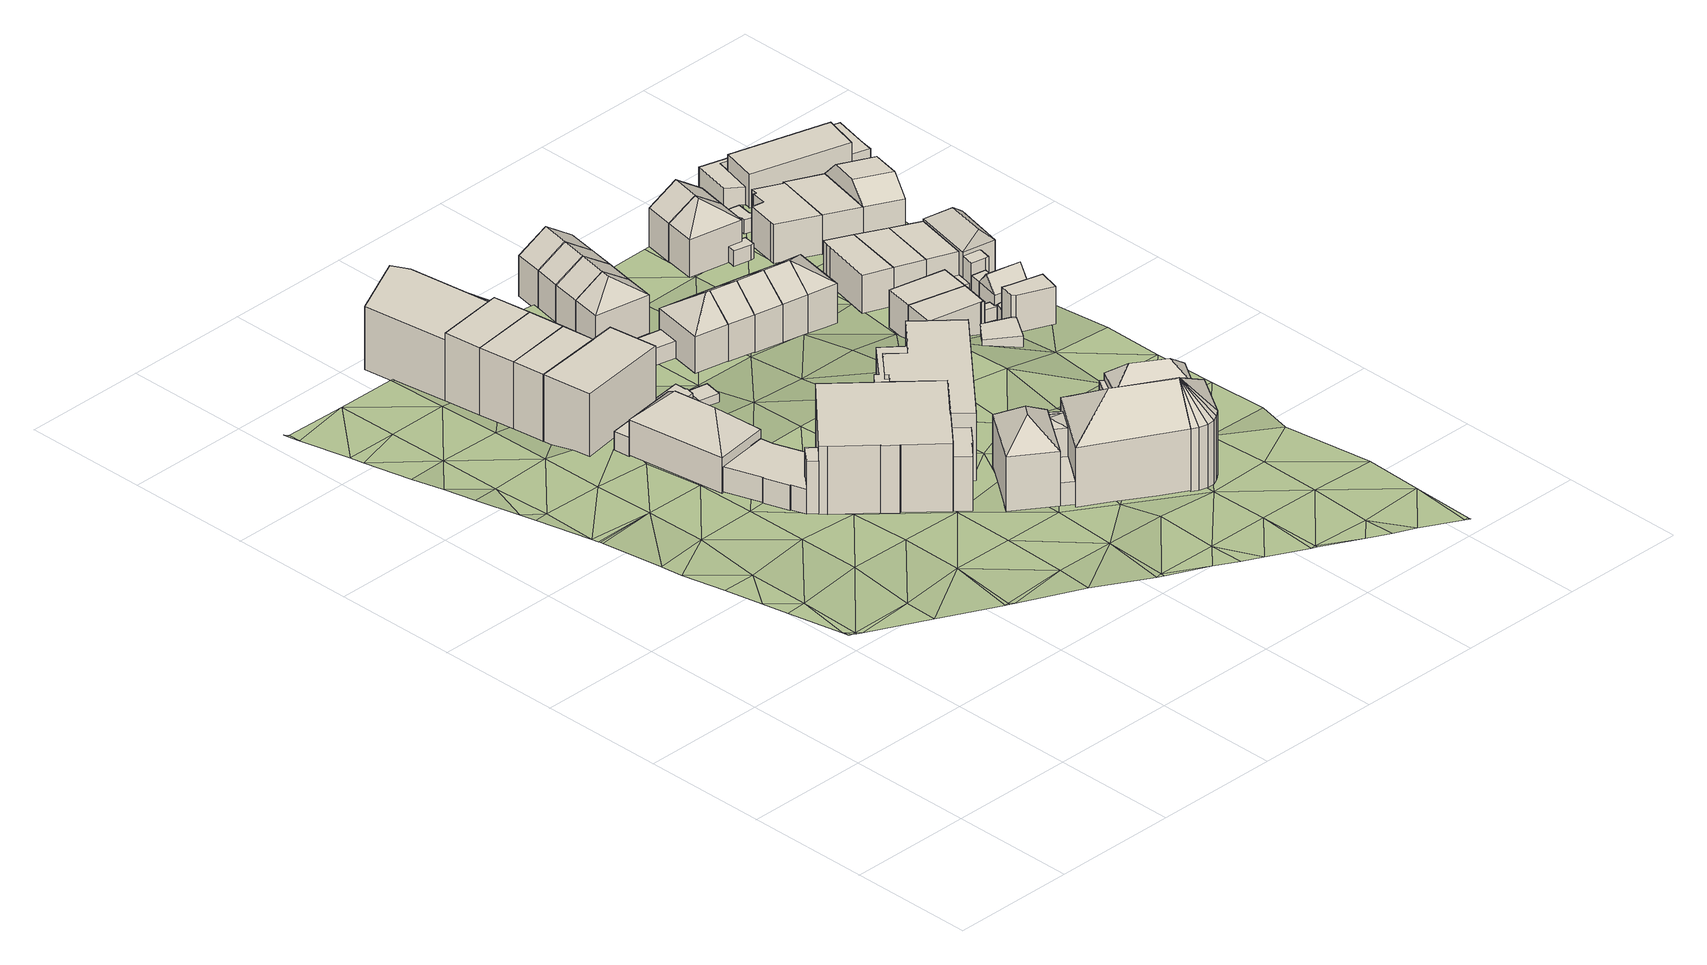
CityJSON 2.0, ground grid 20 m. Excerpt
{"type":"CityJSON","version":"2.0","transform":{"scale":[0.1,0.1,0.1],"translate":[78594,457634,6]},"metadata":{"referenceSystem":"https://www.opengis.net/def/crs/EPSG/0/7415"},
"CityObjects":{
"building1":{"type":"Building","attributes":{"roofType":"1000","AbsoluteEavesHeight":19.68,"AbsoluteRidgeHeight":19.68,"RelativeEavesHeight":11.85,"RelativeRidgeHeight":11.85},"geometry":[{"type":"Solid","lod":"2","boundaries":[[[[0,1,2,3]],[[1,4,5,2]],[[4,6,7,5]],[[6,0,3,7]],[[6,4,1,0]],[[3,2,5,7]]]]}]},
"building2":{"type":"Building","attributes":{"roofType":"1000","AbsoluteEavesHeight":19.68,"AbsoluteRidgeHeight":19.68,"RelativeEavesHeight":11.85,"RelativeRidgeHeight":11.85},"geometry":[{"type":"Solid","lod":"2","boundaries":[[[[6,4,5,7]],[[4,8,9,5]],[[8,10,11,9]],[[10,6,7,11]],[[10,8,4,6]],[[7,5,9,11]]]]}]},
"building3":{"type":"Building","attributes":{"roofType":"1000","AbsoluteEavesHeight":19.68,"AbsoluteRidgeHeight":19.68,"RelativeEavesHeight":11.81,"RelativeRidgeHeight":11.81},"geometry":[{"type":"Solid","lod":"2","boundaries":[[[[10,8,12,13]],[[8,14,15,12]],[[14,16,17,15]],[[16,10,13,17]],[[16,14,8,10]],[[13,12,15,17]]]]}]},
"building4":{"type":"Building","children":["building4-1","building4-2","building4-3"]},
"building4-1":{"type":"BuildingPart","attributes":{"roofType":"1000","AbsoluteEavesHeight":19.68,"AbsoluteRidgeHeight":19.68,"RelativeEavesHeight":11.81,"RelativeRidgeHeight":11.81},"parents":["building4"],"geometry":[{"type":"Solid","lod":"2","boundaries":[[[[18,19,20,21]],[[19,1,22,20]],[[1,23,24,22]],[[23,18,21,24]],[[23,1,19,18]],[[21,20,22,24]]]]}]},
"building4-2":{"type":"BuildingPart","attributes":{"roofType":"1000","AbsoluteEavesHeight":10.43,"AbsoluteRidgeHeight":10.43,"RelativeEavesHeight":2.53,"RelativeRidgeHeight":2.53},"parents":["building4"],"geometry":[{"type":"Solid","lod":"2","boundaries":[[[[25,26,27,21]],[[26,28,29,27]],[[28,30,31,29]],[[30,32,33,31]],[[32,34,35,33]],[[34,36,37,35]],[[36,38,39,37]],[[38,25,21,39]],[[38,36,34,32,30,28,26,25]],[[21,27,29,31,33,35,37,39]]]]}]},
"building4-3":{"type":"BuildingPart","attributes":{"roofType":"1000","AbsoluteEavesHeight":10.02,"AbsoluteRidgeHeight":10.02,"RelativeEavesHeight":1.75,"RelativeRidgeHeight":1.75},"parents":["building4"],"geometry":[{"type":"Solid","lod":"2","boundaries":[[[[40,41,42,43]],[[41,44,45,42]],[[44,46,47,45]],[[46,40,43,47]],[[46,44,41,40]],[[43,42,45,47]]]]}]},
"building5":{"type":"Building","children":["building5-1","building5-2"]},
"building5-1":{"type":"BuildingPart","attributes":{"roofType":"1000","AbsoluteEavesHeight":11.32,"AbsoluteRidgeHeight":11.32,"RelativeEavesHeight":3.52,"RelativeRidgeHeight":3.52},"parents":["building5"],"geometry":[{"type":"Solid","lod":"2","boundaries":[[[[48,49,50,51]],[[49,52,53,50]],[[52,54,55,53]],[[54,56,57,55]],[[56,58,59,57]],[[58,60,61,59]],[[60,62,63,61]],[[62,64,65,63]],[[64,66,67,65]],[[66,48,51,67]],[[66,64,62,60,58,56,54,52,49,48]],[[51,50,53,55,57,59,61,63,65,67]]]]}]},
"building5-2":{"type":"BuildingPart","attributes":{"roofType":"1000","AbsoluteEavesHeight":18.58,"AbsoluteRidgeHeight":18.58,"RelativeEavesHeight":10.37,"RelativeRidgeHeight":10.37},"parents":["building5"],"geometry":[{"type":"Solid","lod":"2","boundaries":[[[[68,69,70,71]],[[69,72,73,70]],[[72,74,75,73]],[[74,76,77,75]],[[76,68,71,77]],[[76,74,72,69,68]],[[71,70,73,75,77]]]]}]},
"building6":{"type":"Building","children":["building6-1","building6-2","building6-3","building6-4","building6-5","building6-6","building6-7","building6-8","building6-9"]},
"building6-1":{"type":"BuildingPart","attributes":{"roofType":"1000","AbsoluteEavesHeight":21.12,"AbsoluteRidgeHeight":21.12,"RelativeEavesHeight":11.09,"RelativeRidgeHeight":11.09},"parents":["building6"],"geometry":[{"type":"Solid","lod":"2","boundaries":[[[[78,79,80,81]],[[79,82,83,80]],[[82,84,85,83]],[[84,86,87,85]],[[86,88,89,87]],[[88,90,91,89]],[[90,92,93,91]],[[92,94,95,93]],[[94,96,97,95]],[[96,98,99,97]],[[98,78,81,99]],[[98,96,94,92,90,88,86,84,82,79,78]],[[81,80,83,85,87,89,91,93,95,97,99]]]]}]},
"building6-2":{"type":"BuildingPart","attributes":{"roofType":"1000","AbsoluteEavesHeight":18.82,"AbsoluteRidgeHeight":18.82,"RelativeEavesHeight":8.58,"RelativeRidgeHeight":8.58},"parents":["building6"],"geometry":[{"type":"Solid","lod":"2","boundaries":[[[[100,101,102,103]],[[101,104,105,102]],[[104,106,107,105]],[[106,100,103,107]],[[106,104,101,100]],[[103,102,105,107]]]]}]},
"building6-3":{"type":"BuildingPart","attributes":{"roofType":"1000","AbsoluteEavesHeight":20.52,"AbsoluteRidgeHeight":20.52,"RelativeEavesHeight":10.36,"RelativeRidgeHeight":10.36},"parents":["building6"],"geometry":[{"type":"Solid","lod":"2","boundaries":[[[[108,109,110,111]],[[109,112,113,110]],[[112,114,115,113]],[[114,116,117,115]],[[116,118,119,117]],[[118,120,121,119]],[[120,122,123,121]],[[122,124,103,123]],[[124,125,107,103]],[[125,108,111,107]],[[125,124,122,120,118,116,114,112,109,108]],[[111,110,113,115,117,119,121,123,103,107]]]]}]},
"building6-4":{"type":"BuildingPart","attributes":{"roofType":"1000","AbsoluteEavesHeight":13.98,"AbsoluteRidgeHeight":13.98,"RelativeEavesHeight":4.07,"RelativeRidgeHeight":4.07},"parents":["building6"],"geometry":[{"type":"Solid","lod":"2","boundaries":[[[[126,127,128,129]],[[127,130,131,128]],[[130,132,133,131]],[[132,134,135,133]],[[134,136,137,135]],[[136,138,139,137]],[[138,140,141,139]],[[140,142,143,141]],[[142,144,145,143]],[[144,146,147,145]],[[146,126,129,147]],[[146,144,142,140,138,136,134,132,130,127,126]],[[129,128,131,133,135,137,139,141,143,145,147]]]]}]},
"building6-5":{"type":"BuildingPart","attributes":{"roofType":"1000","AbsoluteEavesHeight":18.68,"AbsoluteRidgeHeight":18.68,"RelativeEavesHeight":8.71,"RelativeRidgeHeight":8.71},"parents":["building6"],"geometry":[{"type":"Solid","lod":"2","boundaries":[[[[148,149,150,151]],[[149,152,153,150]],[[152,154,155,153]],[[154,156,157,155]],[[156,148,151,157]],[[156,154,152,149,148]],[[151,150,153,155,157]]]]}]},
"building6-6":{"type":"BuildingPart","attributes":{"roofType":"1000","AbsoluteEavesHeight":18.8,"AbsoluteRidgeHeight":18.8,"RelativeEavesHeight":8.99,"RelativeRidgeHeight":8.99},"parents":["building6"],"geometry":[{"type":"Solid","lod":"2","boundaries":[[[[158,159,160,161]],[[159,162,163,160]],[[162,164,165,163]],[[164,166,167,165]],[[166,168,169,167]],[[168,158,161,169]],[[168,166,164,162,159,158]],[[161,160,163,165,167,169]]]]}]},
"building6-7":{"type":"BuildingPart","attributes":{"roofType":"1000","AbsoluteEavesHeight":21.12,"AbsoluteRidgeHeight":21.12,"RelativeEavesHeight":11.25,"RelativeRidgeHeight":11.25},"parents":["building6"],"geometry":[{"type":"Solid","lod":"2","boundaries":[[[[96,170,171,172]],[[170,173,174,171]],[[173,175,176,174]],[[175,177,178,176]],[[177,179,180,178]],[[179,181,182,180]],[[181,183,184,182]],[[183,185,186,184]],[[185,187,188,186]],[[187,96,172,188]],[[187,185,183,181,179,177,175,173,170,96]],[[172,171,174,176,178,180,182,184,186,188]]]]}]},
"building6-8":{"type":"BuildingPart","attributes":{"roofType":"1040","AbsoluteEavesHeight":15.54,"AbsoluteRidgeHeight":19.74,"RelativeEavesHeight":5.82,"RelativeRidgeHeight":10.03},"parents":["building6"],"geometry":[{"type":"Solid","lod":"2","boundaries":[[[[189,190,191,192]],[[190,193,194,191]],[[193,195,196,194]],[[195,189,192,196]],[[193,190,197]],[[189,195,198]],[[190,189,198,197]],[[195,193,197,198]],[[192,191,194,196]]]]}]},
"building6-9":{"type":"BuildingPart","attributes":{"roofType":"1000","AbsoluteEavesHeight":12.64,"AbsoluteRidgeHeight":12.64,"RelativeEavesHeight":3.45,"RelativeRidgeHeight":3.45},"parents":["building6"],"geometry":[{"type":"Solid","lod":"2","boundaries":[[[[199,200,201,202]],[[200,203,204,201]],[[203,205,206,204]],[[205,199,202,206]],[[205,203,200,199]],[[202,201,204,206]]]]}]},
"building7":{"type":"Building","attributes":{"roofType":"1000","AbsoluteEavesHeight":10.41,"AbsoluteRidgeHeight":10.41,"RelativeEavesHeight":2.69,"RelativeRidgeHeight":2.69},"geometry":[{"type":"Solid","lod":"2","boundaries":[[[[207,208,209,210]],[[208,211,212,209]],[[211,213,214,212]],[[213,207,210,214]],[[213,211,208,207]],[[210,209,212,214]]]]}]},
"building8":{"type":"Building","children":["building8-1","building8-2","building8-3","building8-4"]},
"building8-1":{"type":"BuildingPart","attributes":{"roofType":"1040","AbsoluteEavesHeight":18.5,"AbsoluteRidgeHeight":22.3,"RelativeEavesHeight":9.04,"RelativeRidgeHeight":12.84},"parents":["building8"],"geometry":[{"type":"Solid","lod":"2","boundaries":[[[[215,216,217,218]],[[216,219,220,217]],[[219,221,222,220]],[[221,215,218,222]],[[219,216,223]],[[215,221,224]],[[216,215,224,223]],[[221,219,223,224]],[[218,217,220,222]]]]}]},
"building8-2":{"type":"BuildingPart","attributes":{"roofType":"1000","AbsoluteEavesHeight":17.8,"AbsoluteRidgeHeight":17.8,"RelativeEavesHeight":7.93,"RelativeRidgeHeight":7.93},"parents":["building8"],"geometry":[{"type":"Solid","lod":"2","boundaries":[[[[225,226,227,228]],[[226,229,230,227]],[[229,231,232,230]],[[231,233,234,232]],[[233,235,236,234]],[[235,225,228,236]],[[235,233,231,229,226,225]],[[228,227,230,232,234,236]]]]}]},
"building8-3":{"type":"BuildingPart","attributes":{"roofType":"1120","AbsoluteEavesHeight":17.8,"AbsoluteRidgeHeight":18.42,"RelativeEavesHeight":8.09,"RelativeRidgeHeight":8.72},"parents":["building8"],"geometry":[{"type":"Solid","lod":"2","boundaries":[[[[235,237,238,239]],[[237,240,241,238]],[[240,225,242,241]],[[225,235,239,242]],[[237,235,243]],[[240,237,243]],[[225,240,243]],[[235,225,243]],[[239,238,241,242]]]]}]},
"building8-4":{"type":"BuildingPart","attributes":{"roofType":"1000","AbsoluteEavesHeight":13.2,"AbsoluteRidgeHeight":13.2,"RelativeEavesHeight":3.76,"RelativeRidgeHeight":3.76},"parents":["building8"],"geometry":[{"type":"Solid","lod":"2","boundaries":[[[[244,245,246,247]],[[245,248,249,246]],[[248,250,251,249]],[[250,244,247,251]],[[250,248,245,244]],[[247,246,249,251]]]]}]},
"building9":{"type":"Building","children":["building9-1","building9-2"]},
"building9-1":{"type":"BuildingPart","attributes":{"roofType":"1130","AbsoluteEavesHeight":13.61,"AbsoluteRidgeHeight":16.84,"RelativeEavesHeight":6,"RelativeRidgeHeight":9.22},"parents":["building9"],"geometry":[{"type":"Solid","lod":"2","boundaries":[[[[252,253,254,255]],[[253,256,257,254]],[[256,258,259,257]],[[258,252,255,259]],[[256,253,260]],[[252,258,261]],[[253,252,261,260]],[[258,256,260,261]],[[255,254,257,259]]]]}]},
"building9-2":{"type":"BuildingPart","attributes":{"roofType":"1010","AbsoluteEavesHeight":10.41,"AbsoluteRidgeHeight":10.41,"RelativeEavesHeight":2.76,"RelativeRidgeHeight":2.76},"parents":["building9"],"geometry":[{"type":"Solid","lod":"2","boundaries":[[[[262,263,264,265]],[[263,266,267,264]],[[266,268,269,267]],[[268,262,265,269]],[[268,266,263,262]],[[265,264,267,269]]]]}]},
"building10":{"type":"Building","attributes":{"roofType":"1130","AbsoluteEavesHeight":18.86,"AbsoluteRidgeHeight":23.61,"RelativeEavesHeight":10.04,"RelativeRidgeHeight":14.78},"geometry":[{"type":"Solid","lod":"2","boundaries":[[[[270,271,272,273]],[[271,274,275,272]],[[274,276,277,275]],[[276,270,273,277]],[[274,271,278]],[[270,276,279]],[[271,270,279,278]],[[276,274,278,279]],[[273,272,275,277]]]]}]},
"building11":{"type":"Building","attributes":{"roofType":"1130","AbsoluteEavesHeight":13.55,"AbsoluteRidgeHeight":16.68,"RelativeEavesHeight":6.26,"RelativeRidgeHeight":9.39},"geometry":[{"type":"Solid","lod":"2","boundaries":[[[[280,281,282,283]],[[281,284,285,282]],[[284,286,287,285]],[[286,280,283,287]],[[284,281,288]],[[280,286,289]],[[281,280,289,288]],[[286,284,288,289]],[[283,282,285,287]]]]}]},
"building12":{"type":"Building","attributes":{"roofType":"1030","AbsoluteEavesHeight":13.55,"AbsoluteRidgeHeight":16.68,"RelativeEavesHeight":6.31,"RelativeRidgeHeight":9.44},"geometry":[{"type":"Solid","lod":"2","boundaries":[[[[286,290,291,292]],[[290,293,294,291]],[[293,280,295,294]],[[280,286,292,295]],[[293,290,296]],[[286,280,289]],[[290,286,289,296]],[[280,293,296,289]],[[292,291,294,295]]]]}]},
"building13":{"type":"Building","attributes":{"roofType":"1030","AbsoluteEavesHeight":13.55,"AbsoluteRidgeHeight":16.68,"RelativeEavesHeight":6.43,"RelativeRidgeHeight":9.55},"geometry":[{"type":"Solid","lod":"2","boundaries":[[[[290,297,298,299]],[[297,300,301,298]],[[300,293,302,301]],[[293,290,299,302]],[[300,297,303]],[[290,293,296]],[[297,290,296,303]],[[293,300,303,296]],[[299,298,301,302]]]]}]},
"building14":{"type":"Building","attributes":{"roofType":"1030","AbsoluteEavesHeight":13.61,"AbsoluteRidgeHeight":16.84,"RelativeEavesHeight":6.15,"RelativeRidgeHeight":9.38},"geometry":[{"type":"Solid","lod":"2","boundaries":[[[[304,252,305,306]],[[252,258,307,305]],[[258,308,309,307]],[[308,304,306,309]],[[258,252,261]],[[304,308,310]],[[252,304,310,261]],[[308,258,261,310]],[[306,305,307,309]]]]}]},
"building15":{"type":"Building","attributes":{"roofType":"1030","AbsoluteEavesHeight":13.55,"AbsoluteRidgeHeight":16.68,"RelativeEavesHeight":6.66,"RelativeRidgeHeight":9.79},"geometry":[{"type":"Solid","lod":"2","boundaries":[[[[297,311,312,313]],[[311,314,315,312]],[[314,300,316,315]],[[300,297,313,316]],[[314,311,317]],[[297,300,303]],[[311,297,303,317]],[[300,314,317,303]],[[313,312,315,316]]]]}]},
"building16":{"type":"Building","children":["building16-1","building16-2","building16-3","building16-4"]},
"building16-1":{"type":"BuildingPart","attributes":{"roofType":"1070","AbsoluteEavesHeight":18.86,"AbsoluteRidgeHeight":23.61,"RelativeEavesHeight":10.44,"RelativeRidgeHeight":15.19},"parents":["building16"],"geometry":[{"type":"Solid","lod":"2","boundaries":[[[[318,319,320,321]],[[319,322,323,320]],[[322,324,325,323]],[[324,326,327,325]],[[326,270,328,327]],[[270,276,329,328]],[[276,330,331,329]],[[330,318,321,331]],[[319,318,279]],[[322,319,279]],[[324,322,279]],[[326,324,279]],[[270,326,279]],[[276,270,279]],[[330,276,279]],[[318,330,279]],[[321,320,323,325,327,328,329,331]]]]}]},
"building16-2":{"type":"BuildingPart","attributes":{"roofType":"1000","AbsoluteEavesHeight":11.9,"AbsoluteRidgeHeight":11.9,"RelativeEavesHeight":3.58,"RelativeRidgeHeight":3.58},"parents":["building16"],"geometry":[{"type":"Solid","lod":"2","boundaries":[[[[332,333,334,335]],[[333,336,337,334]],[[336,338,339,337]],[[338,340,341,339]],[[340,342,343,341]],[[342,344,345,343]],[[344,346,347,345]],[[346,332,335,347]],[[346,344,342,340,338,336,333,332]],[[335,334,337,339,341,343,345,347]]]]}]},
"building16-3":{"type":"BuildingPart","attributes":{"roofType":"1030","AbsoluteEavesHeight":11.07,"AbsoluteRidgeHeight":11.53,"RelativeEavesHeight":2.31,"RelativeRidgeHeight":2.76},"parents":["building16"],"geometry":[{"type":"Solid","lod":"2","boundaries":[[[[348,349,350,351]],[[349,352,353,350]],[[352,354,355,353]],[[354,348,351,355]],[[352,349,356]],[[348,354,357]],[[349,348,357,356]],[[354,352,356,357]],[[351,350,353,355]]]]}]},
"building16-4":{"type":"BuildingPart","attributes":{"roofType":"1000","AbsoluteEavesHeight":13.2,"AbsoluteRidgeHeight":13.2,"RelativeEavesHeight":4.86,"RelativeRidgeHeight":4.86},"parents":["building16"],"geometry":[{"type":"Solid","lod":"2","boundaries":[[[[358,359,360,361]],[[359,362,334,360]],[[362,363,335,334]],[[363,364,347,335]],[[364,358,361,347]],[[364,363,362,359,358]],[[361,360,334,335,347]]]]}]},
"building17":{"type":"Building","attributes":{"roofType":"1030","AbsoluteEavesHeight":13.61,"AbsoluteRidgeHeight":16.84,"RelativeEavesHeight":6.36,"RelativeRidgeHeight":9.59},"geometry":[{"type":"Solid","lod":"2","boundaries":[[[[365,304,366,367]],[[304,308,368,366]],[[308,369,370,368]],[[369,365,367,370]],[[308,304,310]],[[365,369,371]],[[304,365,371,310]],[[369,308,310,371]],[[367,366,368,370]]]]}]},
"building18":{"type":"Building","attributes":{"roofType":"1030","AbsoluteEavesHeight":13.61,"AbsoluteRidgeHeight":16.84,"RelativeEavesHeight":6.47,"RelativeRidgeHeight":9.7},"geometry":[{"type":"Solid","lod":"2","boundaries":[[[[372,365,373,374]],[[365,369,375,373]],[[369,376,377,375]],[[376,372,374,377]],[[369,365,371]],[[372,376,378]],[[365,372,378,371]],[[376,369,371,378]],[[374,373,375,377]]]]}]},
"building19":{"type":"Building","children":["building19-1","building19-2"]},
"building19-1":{"type":"BuildingPart","attributes":{"roofType":"1040","AbsoluteEavesHeight":13.97,"AbsoluteRidgeHeight":16.91,"RelativeEavesHeight":5.87,"RelativeRidgeHeight":8.82},"parents":["building19"],"geometry":[{"type":"Solid","lod":"2","boundaries":[[[[379,380,381,382]],[[380,383,384,381]],[[383,385,386,384]],[[385,379,382,386]],[[383,380,387]],[[379,385,388]],[[380,379,388,387]],[[385,383,387,388]],[[382,381,384,386]]]]}]},
"building19-2":{"type":"BuildingPart","attributes":{"roofType":"1000","AbsoluteEavesHeight":12.82,"AbsoluteRidgeHeight":12.82,"RelativeEavesHeight":4.59,"RelativeRidgeHeight":4.59},"parents":["building19"],"geometry":[{"type":"Solid","lod":"2","boundaries":[[[[389,390,391,392]],[[390,393,394,391]],[[393,395,396,394]],[[395,389,392,396]],[[395,393,390,389]],[[392,391,394,396]]]]}]},
"building20":{"type":"Building","attributes":{"roofType":"1120","AbsoluteEavesHeight":13.61,"AbsoluteRidgeHeight":16.84,"RelativeEavesHeight":6.51,"RelativeRidgeHeight":9.74},"geometry":[{"type":"Solid","lod":"2","boundaries":[[[[397,372,374,398]],[[372,376,377,374]],[[376,399,400,377]],[[399,397,398,400]],[[372,397,378]],[[376,372,378]],[[399,376,378]],[[397,399,378]],[[398,374,377,400]]]]}]},
"building21":{"type":"Building","children":["building21-1","building21-2","building21-3","building21-4"]},
"building21-1":{"type":"BuildingPart","attributes":{"roofType":"1000","AbsoluteEavesHeight":9.44,"AbsoluteRidgeHeight":9.44,"RelativeEavesHeight":2.14,"RelativeRidgeHeight":2.14},"parents":["building21"],"geometry":[{"type":"Solid","lod":"2","boundaries":[[[[401,402,403,404]],[[402,405,406,403]],[[405,407,408,406]],[[407,401,404,408]],[[407,405,402,401]],[[404,403,406,408]]]]}]},
"building21-2":{"type":"BuildingPart","attributes":{"roofType":"1000","AbsoluteEavesHeight":13.42,"AbsoluteRidgeHeight":13.42,"RelativeEavesHeight":5.23,"RelativeRidgeHeight":5.23},"parents":["building21"],"geometry":[{"type":"Solid","lod":"2","boundaries":[[[[409,410,411,412]],[[410,413,414,411]],[[413,409,412,414]],[[413,410,409]],[[412,411,414]]]]}]},
"building21-3":{"type":"BuildingPart","attributes":{"roofType":"1000","AbsoluteEavesHeight":13.42,"AbsoluteRidgeHeight":13.42,"RelativeEavesHeight":5.62,"RelativeRidgeHeight":5.62},"parents":["building21"],"geometry":[{"type":"Solid","lod":"2","boundaries":[[[[415,416,417,418]],[[416,419,420,417]],[[419,410,421,420]],[[410,415,418,421]],[[410,419,416,415]],[[418,417,420,421]]]]}]},
"building21-4":{"type":"BuildingPart","attributes":{"roofType":"1000","AbsoluteEavesHeight":9.93,"AbsoluteRidgeHeight":9.93,"RelativeEavesHeight":2.54,"RelativeRidgeHeight":2.54},"parents":["building21"],"geometry":[{"type":"Solid","lod":"2","boundaries":[[[[422,423,424,425]],[[423,426,427,424]],[[426,428,429,427]],[[428,430,431,429]],[[430,422,425,431]],[[430,428,426,423,422]],[[425,424,427,429,431]]]]}]},
"building22":{"type":"Building","attributes":{"roofType":"1000","AbsoluteEavesHeight":13.42,"AbsoluteRidgeHeight":13.42,"RelativeEavesHeight":6.26,"RelativeRidgeHeight":6.26},"geometry":[{"type":"Solid","lod":"2","boundaries":[[[[419,416,432,433]],[[416,434,435,432]],[[434,436,437,435]],[[436,419,433,437]],[[436,434,416,419]],[[433,432,435,437]]]]}]},
"building23":{"type":"Building","children":["building23-1","building23-2"]},
"building23-1":{"type":"BuildingPart","attributes":{"roofType":"1130","AbsoluteEavesHeight":13.19,"AbsoluteRidgeHeight":16.17,"RelativeEavesHeight":6.18,"RelativeRidgeHeight":9.16},"parents":["building23"],"geometry":[{"type":"Solid","lod":"2","boundaries":[[[[438,439,440,441]],[[439,442,443,440]],[[442,444,445,443]],[[444,438,441,445]],[[442,439,446]],[[438,444,447]],[[439,438,447,446]],[[444,442,446,447]],[[441,440,443,445]]]]}]},
"building23-2":{"type":"BuildingPart","attributes":{"roofType":"1000","AbsoluteEavesHeight":9.72,"AbsoluteRidgeHeight":9.72,"RelativeEavesHeight":2.57,"RelativeRidgeHeight":2.57},"parents":["building23"],"geometry":[{"type":"Solid","lod":"2","boundaries":[[[[448,449,450,451]],[[449,452,453,450]],[[452,454,455,453]],[[454,456,457,455]],[[456,458,459,457]],[[458,460,461,459]],[[460,448,451,461]],[[460,458,456,454,452,449,448]],[[451,450,453,455,457,459,461]]]]}]},
"building24":{"type":"Building","attributes":{"roofType":"1030","AbsoluteEavesHeight":13.19,"AbsoluteRidgeHeight":16.17,"RelativeEavesHeight":6.27,"RelativeRidgeHeight":9.25},"geometry":[{"type":"Solid","lod":"2","boundaries":[[[[444,462,463,464]],[[462,465,466,463]],[[465,438,467,466]],[[438,444,464,467]],[[465,462,468]],[[444,438,447]],[[462,444,447,468]],[[438,465,468,447]],[[464,463,466,467]]]]}]},
"building25":{"type":"Building","attributes":{"roofType":"1000","AbsoluteEavesHeight":13.26,"AbsoluteRidgeHeight":13.26,"RelativeEavesHeight":6.29,"RelativeRidgeHeight":6.29},"geometry":[{"type":"Solid","lod":"2","boundaries":[[[[469,470,471,472]],[[470,473,474,471]],[[473,475,476,474]],[[475,477,478,476]],[[477,479,480,478]],[[479,481,482,480]],[[481,469,472,482]],[[481,479,477,475,473,470,469]],[[472,471,474,476,478,480,482]]]]}]},
"building26":{"type":"Building","children":["building26-1","building26-2","building26-3"]},
"building26-1":{"type":"BuildingPart","attributes":{"roofType":"1000","AbsoluteEavesHeight":10.36,"AbsoluteRidgeHeight":10.36,"RelativeEavesHeight":3.22,"RelativeRidgeHeight":3.22},"parents":["building26"],"geometry":[{"type":"Solid","lod":"2","boundaries":[[[[483,484,485,486]],[[484,487,488,485]],[[487,489,490,488]],[[489,483,486,490]],[[489,487,484,483]],[[486,485,488,490]]]]}]},
"building26-2":{"type":"BuildingPart","attributes":{"roofType":"1000","AbsoluteEavesHeight":13.26,"AbsoluteRidgeHeight":13.26,"RelativeEavesHeight":6.37,"RelativeRidgeHeight":6.37},"parents":["building26"],"geometry":[{"type":"Solid","lod":"2","boundaries":[[[[469,481,491,492]],[[481,493,494,491]],[[493,495,496,494]],[[495,469,492,496]],[[495,493,481,469]],[[492,491,494,496]]]]}]},
"building26-3":{"type":"BuildingPart","attributes":{"roofType":"1000","AbsoluteEavesHeight":9.56,"AbsoluteRidgeHeight":9.56,"RelativeEavesHeight":2.46,"RelativeRidgeHeight":2.46},"parents":["building26"],"geometry":[{"type":"Solid","lod":"2","boundaries":[[[[497,498,499,500]],[[498,501,502,499]],[[501,503,504,502]],[[503,505,486,504]],[[505,506,490,486]],[[506,497,500,490]],[[506,505,503,501,498,497]],[[500,499,502,504,486,490]]]]}]},
"building27":{"type":"Building","children":["building27-1","building27-2"]},
"building27-1":{"type":"BuildingPart","attributes":{"roofType":"1000","AbsoluteEavesHeight":13.53,"AbsoluteRidgeHeight":13.53,"RelativeEavesHeight":6.22,"RelativeRidgeHeight":6.22},"parents":["building27"],"geometry":[{"type":"Solid","lod":"2","boundaries":[[[[507,508,509,510]],[[508,511,512,509]],[[511,513,514,512]],[[513,515,516,514]],[[515,517,518,516]],[[517,507,510,518]],[[517,515,513,511,508,507]],[[510,509,512,514,516,518]]]]}]},
"building27-2":{"type":"BuildingPart","attributes":{"roofType":"1000","AbsoluteEavesHeight":9.73,"AbsoluteRidgeHeight":9.73,"RelativeEavesHeight":2.44,"RelativeRidgeHeight":2.44},"parents":["building27"],"geometry":[{"type":"Solid","lod":"2","boundaries":[[[[519,520,521,522]],[[520,523,510,521]],[[523,524,518,510]],[[524,519,522,518]],[[524,523,520,519]],[[522,521,510,518]]]]}]},
"building28":{"type":"Building","children":["building28-1","building28-2","building28-3","building28-4"]},
"building28-1":{"type":"BuildingPart","attributes":{"roofType":"1000","AbsoluteEavesHeight":11.13,"AbsoluteRidgeHeight":11.13,"RelativeEavesHeight":3.97,"RelativeRidgeHeight":3.97},"parents":["building28"],"geometry":[{"type":"Solid","lod":"2","boundaries":[[[[525,526,527,528]],[[526,529,530,527]],[[529,531,532,530]],[[531,525,528,532]],[[531,529,526,525]],[[528,527,530,532]]]]}]},
"building28-2":{"type":"BuildingPart","attributes":{"roofType":"1000","AbsoluteEavesHeight":9.44,"AbsoluteRidgeHeight":9.44,"RelativeEavesHeight":2.18,"RelativeRidgeHeight":2.18},"parents":["building28"],"geometry":[{"type":"Solid","lod":"2","boundaries":[[[[533,534,522,521]],[[534,405,406,522]],[[405,402,403,406]],[[402,535,536,403]],[[535,537,538,536]],[[537,533,521,538]],[[537,535,402,405,534,533]],[[521,522,406,403,536,538]]]]}]},
"building28-3":{"type":"BuildingPart","attributes":{"roofType":"1030","AbsoluteEavesHeight":11.13,"AbsoluteRidgeHeight":13.46,"RelativeEavesHeight":3.93,"RelativeRidgeHeight":6.25},"parents":["building28"],"geometry":[{"type":"Solid","lod":"2","boundaries":[[[[539,540,541,542]],[[540,531,532,541]],[[531,543,544,532]],[[543,539,542,544]],[[531,540,545]],[[539,543,546]],[[540,539,546,545]],[[543,531,545,546]],[[542,541,532,544]]]]}]},
"building28-4":{"type":"BuildingPart","attributes":{"roofType":"1000","AbsoluteEavesHeight":9.23,"AbsoluteRidgeHeight":9.23,"RelativeEavesHeight":2.05,"RelativeRidgeHeight":2.05},"parents":["building28"],"geometry":[{"type":"Solid","lod":"2","boundaries":[[[[547,548,549,550]],[[548,551,552,549]],[[551,553,544,552]],[[553,547,550,544]],[[553,551,548,547]],[[550,549,552,544]]]]}]},
"building29":{"type":"Building","children":["building29-1","building29-2","building29-3"]},
"building29-1":{"type":"BuildingPart","attributes":{"roofType":"1000","AbsoluteEavesHeight":10.3,"AbsoluteRidgeHeight":10.3,"RelativeEavesHeight":3.19,"RelativeRidgeHeight":3.19},"parents":["building29"],"geometry":[{"type":"Solid","lod":"2","boundaries":[[[[554,555,556,557]],[[555,558,559,556]],[[558,560,561,559]],[[560,562,563,561]],[[562,564,565,563]],[[564,554,557,565]],[[564,562,560,558,555,554]],[[557,556,559,561,563,565]]]]}]},
"building29-2":{"type":"BuildingPart","attributes":{"roofType":"1000","AbsoluteEavesHeight":9.4,"AbsoluteRidgeHeight":9.4,"RelativeEavesHeight":2.28,"RelativeRidgeHeight":2.28},"parents":["building29"],"geometry":[{"type":"Solid","lod":"2","boundaries":[[[[566,567,568,569]],[[567,570,571,568]],[[570,572,573,571]],[[572,574,575,573]],[[574,576,577,575]],[[576,578,579,577]],[[578,580,581,579]],[[580,582,583,581]],[[582,584,585,583]],[[584,586,587,585]],[[586,588,589,587]],[[588,590,591,589]],[[590,592,557,591]],[[592,593,565,557]],[[593,566,569,565]],[[593,592,590,588,586,584,582,580,578,576,574,572,570,567,566]],[[569,568,571,573,575,577,579,581,583,585,587,589,591,557,565]]]]}]},
"building29-3":{"type":"BuildingPart","attributes":{"roofType":"1000","AbsoluteEavesHeight":13.4,"AbsoluteRidgeHeight":13.4,"RelativeEavesHeight":6.41,"RelativeRidgeHeight":6.41},"parents":["building29"],"geometry":[{"type":"Solid","lod":"2","boundaries":[[[[594,595,596,597]],[[595,598,599,596]],[[598,600,601,599]],[[600,602,603,601]],[[602,604,605,603]],[[604,606,607,605]],[[606,608,609,607]],[[608,610,611,609]],[[610,612,613,611]],[[612,594,597,613]],[[612,610,608,606,604,602,600,598,595,594]],[[597,596,599,601,603,605,607,609,611,613]]]]}]},
"building30":{"type":"Building","children":["building30-1","building30-2"]},
"building30-1":{"type":"BuildingPart","attributes":{"roofType":"1000","AbsoluteEavesHeight":13.26,"AbsoluteRidgeHeight":13.26,"RelativeEavesHeight":6.42,"RelativeRidgeHeight":6.42},"parents":["building30"],"geometry":[{"type":"Solid","lod":"2","boundaries":[[[[493,614,615,616]],[[614,617,618,615]],[[617,495,619,618]],[[495,493,616,619]],[[495,617,614,493]],[[616,615,618,619]]]]}]},
"building30-2":{"type":"BuildingPart","attributes":{"roofType":"1000","AbsoluteEavesHeight":9.53,"AbsoluteRidgeHeight":9.53,"RelativeEavesHeight":2.46,"RelativeRidgeHeight":2.46},"parents":["building30"],"geometry":[{"type":"Solid","lod":"2","boundaries":[[[[620,621,622,623]],[[621,624,625,622]],[[624,626,627,625]],[[626,620,623,627]],[[626,624,621,620]],[[623,622,625,627]]]]}]},
"building31":{"type":"Building","children":["building31-1","building31-2"]},
"building31-1":{"type":"BuildingPart","attributes":{"roofType":"1130","AbsoluteEavesHeight":13.74,"AbsoluteRidgeHeight":16.36,"RelativeEavesHeight":6.92,"RelativeRidgeHeight":9.54},"parents":["building31"],"geometry":[{"type":"Solid","lod":"2","boundaries":[[[[628,629,615,630]],[[629,631,632,615]],[[631,633,634,632]],[[633,628,630,634]],[[631,629,635]],[[628,633,636]],[[629,628,636,635]],[[633,631,635,636]],[[630,615,632,634]]]]}]},
"building31-2":{"type":"BuildingPart","attributes":{"roofType":"1000","AbsoluteEavesHeight":13.13,"AbsoluteRidgeHeight":13.13,"RelativeEavesHeight":6.04,"RelativeRidgeHeight":6.04},"parents":["building31"],"geometry":[{"type":"Solid","lod":"2","boundaries":[[[[637,638,639,640]],[[638,641,642,639]],[[641,643,644,642]],[[643,645,646,644]],[[645,637,640,646]],[[645,643,641,638,637]],[[640,639,642,644,646]]]]}]},
"building32":{"type":"Building","children":["building32-1","building32-2"]},
"building32-1":{"type":"BuildingPart","attributes":{"roofType":"1010","AbsoluteEavesHeight":10.37,"AbsoluteRidgeHeight":10.37,"RelativeEavesHeight":3.38,"RelativeRidgeHeight":3.38},"parents":["building32"],"geometry":[{"type":"Solid","lod":"2","boundaries":[[[[647,648,649,650]],[[648,651,652,649]],[[651,653,654,652]],[[653,647,650,654]],[[653,651,648,647]],[[650,649,652,654]]]]}]},
"building32-2":{"type":"BuildingPart","attributes":{"roofType":"1000","AbsoluteEavesHeight":13.4,"AbsoluteRidgeHeight":13.4,"RelativeEavesHeight":6.5,"RelativeRidgeHeight":6.5},"parents":["building32"],"geometry":[{"type":"Solid","lod":"2","boundaries":[[[[655,594,656,657]],[[594,658,659,656]],[[658,660,661,659]],[[660,655,657,661]],[[660,658,594,655]],[[657,656,659,661]]]]}]},
"building33":{"type":"Building","children":["building33-1","building33-2"]},
"building33-1":{"type":"BuildingPart","attributes":{"roofType":"1000","AbsoluteEavesHeight":10.26,"AbsoluteRidgeHeight":10.26,"RelativeEavesHeight":3.41,"RelativeRidgeHeight":3.41},"parents":["building33"],"geometry":[{"type":"Solid","lod":"2","boundaries":[[[[662,663,664,665]],[[663,666,667,664]],[[666,668,669,667]],[[668,662,665,669]],[[668,666,663,662]],[[665,664,667,669]]]]}]},
"building33-2":{"type":"BuildingPart","attributes":{"roofType":"1030","AbsoluteEavesHeight":13.4,"AbsoluteRidgeHeight":16.35,"RelativeEavesHeight":6.57,"RelativeRidgeHeight":9.52},"parents":["building33"],"geometry":[{"type":"Solid","lod":"2","boundaries":[[[[670,655,671,672]],[[655,660,673,671]],[[660,674,669,673]],[[674,670,672,669]],[[655,670,675,676]],[[660,655,676,677]],[[674,660,677,678]],[[670,674,678,675]],[[677,676,675,678]],[[672,671,673,669]]]]}]},
"building34":{"type":"Building","attributes":{"roofType":"1000","AbsoluteEavesHeight":12.26,"AbsoluteRidgeHeight":12.26,"RelativeEavesHeight":5.9,"RelativeRidgeHeight":5.9},"geometry":[{"type":"Solid","lod":"2","boundaries":[[[[679,680,681,682]],[[680,683,684,681]],[[683,685,686,684]],[[685,679,682,686]],[[685,683,680,679]],[[682,681,684,686]]]]}]},
"building35":{"type":"Building","attributes":{"roofType":"1000","AbsoluteEavesHeight":9.68,"AbsoluteRidgeHeight":9.68,"RelativeEavesHeight":3.38,"RelativeRidgeHeight":3.38},"geometry":[{"type":"Solid","lod":"2","boundaries":[[[[687,688,689,690]],[[688,691,692,689]],[[691,693,694,692]],[[693,695,696,694]],[[695,697,698,696]],[[697,699,700,698]],[[699,701,702,700]],[[701,703,704,702]],[[703,705,706,704]],[[705,707,708,706]],[[707,709,710,708]],[[709,711,712,710]],[[711,687,690,712]],[[711,709,707,705,703,701,699,697,695,693,691,688,687]],[[690,689,692,694,696,698,700,702,704,706,708,710,712]]]]}]},
"terrain1":{"type":"TINRelief","geometry":[{"type":"CompositeSurface","lod":"2","boundaries":[[[713,714,715]],[[713,716,714]],[[717,716,713]],[[718,716,717]],[[714,719,720]],[[714,716,719]],[[720,719,721]],[[721,722,723]],[[723,722,724]],[[721,719,722]],[[716,718,725]],[[726,727,728]],[[728,727,729]],[[724,730,731]],[[729,732,733]],[[734,731,735]],[[719,716,736]],[[733,732,737]],[[724,722,730]],[[729,727,732]],[[734,735,738]],[[738,735,739]],[[739,735,726]],[[718,740,725]],[[741,742,743]],[[743,742,744]],[[737,745,746]],[[746,745,747]],[[726,748,727]],[[731,730,735]],[[716,725,736]],[[737,732,745]],[[722,719,749]],[[747,750,751]],[[741,751,752]],[[726,735,748]],[[752,742,741]],[[747,745,750]],[[730,722,749]],[[732,727,753]],[[719,736,749]],[[751,750,752]],[[745,732,753]],[[727,748,753]],[[754,725,740]],[[735,730,755]],[[730,749,756]],[[740,757,754]],[[736,725,758]],[[750,745,759]],[[730,756,755]],[[760,761,757]],[[745,753,762]],[[748,735,763]],[[764,761,760]],[[725,754,758]],[[757,761,754]],[[749,736,765]],[[752,750,759]],[[745,762,759]],[[735,755,763]],[[756,749,765]],[[753,748,766]],[[736,758,765]],[[761,764,767]],[[754,761,767]],[[748,763,766]],[[752,759,768]],[[764,769,767]],[[755,756,770]],[[762,753,771]],[[756,765,772]],[[758,754,773]],[[754,767,774]],[[763,755,775]],[[759,762,776]],[[753,766,771]],[[765,758,773]],[[756,772,770]],[[754,774,773]],[[766,763,775]],[[768,759,776]],[[755,770,775]],[[777,767,769]],[[762,771,776]],[[774,767,777]],[[772,765,778]],[[769,779,777]],[[765,773,778]],[[771,766,780]],[[766,775,780]],[[781,782,779]],[[768,776,783]],[[773,774,784]],[[779,782,777]],[[770,772,785]],[[786,782,781]],[[774,777,784]],[[772,778,785]],[[775,770,787]],[[771,780,788]],[[776,771,789]],[[773,784,790]],[[786,791,782]],[[777,782,792]],[[783,776,789]],[[771,788,789]],[[770,785,787]],[[778,773,793]],[[780,775,794]],[[773,790,793]],[[784,777,795]],[[782,791,792]],[[786,796,791]],[[788,780,794]],[[775,787,794]],[[777,792,795]],[[797,791,796]],[[783,789,798]],[[785,778,799]],[[789,788,800]],[[790,784,801]],[[778,793,802]],[[787,785,799]],[[784,795,801]],[[788,794,803]],[[788,803,800]],[[778,802,799]],[[791,797,804]],[[798,789,800]],[[793,790,801]],[[792,791,805]],[[797,806,804]],[[795,792,805]],[[794,787,807]],[[787,799,808]],[[809,810,806]],[[791,804,805]],[[798,800,811]],[[806,810,804]],[[802,793,812]],[[793,801,812]],[[813,810,809]],[[787,808,807]],[[803,794,814]],[[801,795,815]],[[795,805,815]],[[799,802,816]],[[800,803,817]],[[794,807,814]],[[813,818,810]],[[802,812,819]],[[808,799,816]],[[804,810,820]],[[811,800,817]],[[812,801,821]],[[802,819,816]],[[805,804,820]],[[810,818,820]],[[813,822,818]],[[803,814,817]],[[801,815,821]],[[807,808,823]],[[824,818,822]],[[808,816,825]],[[812,821,826]],[[819,812,827]],[[811,817,828]],[[808,825,823]],[[815,805,829]],[[805,820,830]],[[814,807,831]],[[812,826,827]],[[805,830,829]],[[818,824,832]],[[816,819,833]],[[820,818,832]],[[807,823,831]],[[821,815,834]],[[817,814,835]],[[824,836,832]],[[825,816,837]],[[826,821,834]],[[819,827,833]],[[838,839,836]],[[815,829,834]],[[838,840,839]],[[828,817,835]],[[830,820,841]],[[823,825,837]],[[814,831,835]],[[836,839,832]],[[816,833,837]],[[820,832,841]],[[827,826,842]],[[826,834,842]],[[829,830,843]],[[831,823,844]],[[828,835,845]],[[830,841,843]],[[823,837,844]],[[833,827,846]],[[827,842,846]],[[834,829,847]],[[829,843,848]],[[835,831,849]],[[831,844,850]],[[837,833,851]],[[829,848,847]],[[833,846,852]],[[842,834,853]],[[831,850,849]],[[844,837,851]],[[845,835,854]],[[833,852,851]],[[846,842,853]],[[834,847,853]],[[835,849,854]],[[850,844,855]],[[852,846,856]],[[844,851,855]],[[846,853,857]],[[849,850,858]],[[851,852,856]],[[846,857,856]],[[850,855,858]],[[854,849,859]],[[849,858,860]],[[851,856,861]],[[849,860,859]],[[855,851,862]],[[851,861,862]],[[858,855,863]],[[860,858,863]],[[855,862,863]],[[859,860,864]],[[860,863,865]],[[860,865,864]]]}]}
},
"vertices":[
[360,1066,137],[248,1053,137],[248,1053,18],[360,1066,18],[242,1105,137],[242,1105,18],[354,1119,137],[354,1119,18],
[234,1163,137],[234,1163,18],[347,1177,137],[347,1177,18],
[234,1163,19],[347,1177,19],[227,1223,137],[227,1223,19],[339,1238,137],[339,1238,19],
[408,993,137],[258,973,137],[258,973,19],[408,993,19],[248,1053,19],[398,1071,137],[398,1071,19],
[408,993,44],[407,999,44],[407,999,19],[461,1006,44],[461,1006,19],[461,987,44],[461,987,19],[463,986,44],[463,986,19],[460,972,44],[460,972,19],[404,964,44],[404,964,19],[399,992,44],[399,992,19],
[463,986,40],[496,980,40],[496,980,23],[463,986,23],[490,950,40],[490,950,23],[457,957,40],[457,957,23],
[326,1343,53],[364,1349,53],[364,1349,18],[326,1343,18],[362,1366,53],[362,1366,18],[410,1373,53],[410,1373,18],[420,1328,53],[420,1328,18],[415,1327,53],[415,1327,18],[425,1278,53],[425,1278,18],[403,1275,53],[403,1275,18],[399,1304,53],[399,1304,18],[332,1293,53],[332,1293,18],
[339,1238,126],[227,1223,126],[227,1223,22],[339,1238,22],[209,1361,126],[209,1361,22],[307,1409,126],[307,1409,22],[321,1382,126],[321,1382,22],
[567,697,151],[563,701,151],[563,701,40],[567,697,40],[599,741,151],[599,741,40],[625,718,151],[625,718,40],[643,737,151],[643,737,40],[680,776,151],[680,776,40],[743,717,151],[743,717,40],[583,544,151],[583,544,40],[557,569,151],[557,569,40],[614,630,151],[614,630,40],[556,685,151],[556,685,40],
[541,699,128],[518,720,128],[518,720,42],[541,699,42],[537,740,128],[537,740,42],[560,719,128],[560,719,42],
[565,714,145],[611,765,145],[611,765,42],[565,714,42],[643,737,145],[643,737,42],[625,718,145],[625,718,42],[599,741,145],[599,741,42],[563,701,145],[563,701,42],[567,697,145],[567,697,42],[556,685,145],[556,685,42],[541,699,145],[560,719,145],
[381,677,80],[359,652,80],[359,652,39],[381,677,39],[351,675,80],[351,675,39],[350,675,80],[350,675,39],[337,715,80],[337,715,39],[338,715,80],[338,715,39],[318,775,80],[318,775,39],[406,787,80],[406,787,39],[409,766,80],[409,766,39],[431,702,80],[431,702,39],[394,665,80],[394,665,39],
[371,640,127],[358,651,127],[358,651,40],[371,640,40],[359,652,127],[359,652,40],[381,677,127],[381,677,40],[394,665,127],[394,665,40],
[557,569,128],[578,549,128],[578,549,38],[557,569,38],[551,519,128],[551,519,38],[549,519,128],[549,519,38],[527,495,128],[527,495,38],[506,514,128],[506,514,38],
[506,513,151],[506,513,39],[614,630,39],[453,562,151],[453,562,39],[452,562,151],[452,562,39],[432,580,151],[432,580,39],[433,581,151],[433,581,39],[379,631,151],[379,631,39],[380,631,151],[380,631,39],[371,640,151],[371,640,39],[481,754,151],[481,754,39],
[317,774,95],[295,933,95],[295,933,37],[317,774,37],[384,945,95],[384,945,37],[406,787,95],[406,787,37],[346,894,137],[355,825,137],
[292,959,66],[381,971,66],[381,971,32],[292,959,32],[384,945,66],[384,945,32],[295,933,66],[295,933,32],
[415,1067,44],[398,1147,44],[398,1147,17],[415,1067,17],[451,1157,44],[451,1157,17],[468,1079,44],[468,1079,17],
[686,508,125],[624,421,125],[624,421,35],[686,508,35],[562,465,125],[562,465,35],[625,553,125],[625,553,35],[618,478,163],[631,495,163],
[685,507,118],[686,508,118],[686,508,39],[685,507,39],[673,518,118],[673,518,39],[676,522,118],[676,522,39],[706,497,118],[706,497,39],[704,494,118],[704,494,39],
[681,462,118],[681,462,37],[704,494,37],[663,475,118],[663,475,37],[685,507,37],[674,492,124],
[642,410,72],[625,422,72],[625,422,34],[642,410,34],[663,475,72],[663,475,34],[681,462,72],[681,462,34],
[583,1025,76],[529,1035,76],[529,1035,16],[583,1025,16],[545,1121,76],[545,1121,16],[599,1111,76],[599,1111,16],[584,1069,108],[591,1068,108],
[538,1081,44],[464,1097,44],[464,1097,16],[538,1081,16],[456,1134,44],[456,1134,16],[544,1117,44],[544,1117,16],
[786,328,129],[641,408,129],[641,408,28],[786,328,28],[717,512,129],[717,512,28],[846,433,129],[846,433,28],[728,430,176],[816,380,176],
[568,1202,76],[560,1155,76],[560,1155,13],[568,1202,13],[470,1170,76],[470,1170,13],[479,1218,76],[479,1218,13],[520,1194,107],[523,1210,107],
[487,1264,76],[487,1264,12],[479,1218,12],[577,1248,76],[577,1248,12],[568,1202,12],[532,1256,107],
[496,1307,76],[496,1307,11],[487,1264,11],[585,1290,76],[585,1290,11],[577,1248,11],[540,1299,107],
[626,1016,76],[583,1025,15],[626,1016,15],[599,1111,15],[643,1103,76],[643,1103,15],[635,1059,108],
[504,1353,76],[504,1353,9],[496,1307,9],[593,1337,76],[593,1337,9],[585,1290,9],[549,1345,107],
[845,334,129],[835,326,129],[835,326,24],[845,334,24],[824,320,129],[824,320,24],[811,319,129],[811,319,24],[797,322,129],[797,322,24],[786,328,24],[846,433,24],[888,402,129],[888,402,24],
[843,453,59],[836,439,59],[836,439,23],[843,453,23],[813,453,59],[813,453,23],[844,508,59],[844,508,23],[890,480,59],[890,480,23],[871,444,59],[871,444,23],[902,424,59],[902,424,23],[900,421,59],[900,421,23],
[815,499,51],[827,520,51],[827,520,28],[815,499,28],[844,508,51],[844,508,28],[833,488,51],[833,488,28],[836,514,55],[824,494,55],
[888,402,72],[846,433,72],[846,433,23],[888,402,23],[836,439,72],[843,453,72],[900,421,72],
[672,1007,76],[626,1016,12],[672,1007,12],[643,1103,12],[688,1094,76],[688,1094,12],[680,1051,108],
[714,999,76],[672,1007,11],[714,999,11],[688,1094,11],[731,1086,76],[731,1086,11],[723,1043,108],
[923,458,80],[830,518,80],[830,518,21],[923,458,21],[857,565,80],[857,565,21],[952,503,80],[952,503,21],[866,527,109],[915,495,109],
[845,545,68],[838,549,68],[838,549,22],[845,545,22],[851,569,68],[851,569,22],[857,565,68],[857,565,22],
[762,990,76],[762,990,11],[779,1077,76],[779,1077,11],
[885,863,34],[906,857,34],[906,857,13],[885,863,13],[902,843,34],[902,843,13],[882,848,34],[882,848,13],
[870,818,74],[875,817,74],[875,817,22],[870,818,22],[875,815,74],[875,815,22],
[785,835,74],[795,884,74],[795,884,18],[785,835,18],[885,863,74],[885,863,18],[875,817,18],
[889,754,39],[842,787,39],[842,787,14],[889,754,14],[869,818,39],[869,818,14],[911,799,39],[911,799,14],[916,794,39],[916,794,14],
[795,884,12],[885,863,12],[804,930,74],[804,930,12],[894,911,74],[894,911,12],
[798,1250,72],[789,1201,72],[789,1201,10],[798,1250,10],[702,1216,72],[702,1216,10],[711,1266,72],[711,1266,10],[753,1249,102],[755,1258,102],
[796,1185,37],[791,1185,37],[791,1185,12],[796,1185,12],[763,1191,37],[763,1191,12],[766,1205,37],[766,1205,12],[789,1201,37],[789,1201,12],[790,1206,37],[790,1206,12],[799,1204,37],[799,1204,12],
[720,1313,72],[720,1313,9],[711,1266,9],[807,1296,72],[807,1296,9],[798,1250,9],[764,1305,102],
[849,966,73],[805,983,73],[805,983,10],[849,966,10],[824,1064,73],[824,1064,10],[826,1073,73],[826,1073,10],[828,1081,73],[828,1081,10],[830,1083,73],[830,1083,10],[870,1064,73],[870,1064,10],
[859,923,44],[839,928,44],[839,928,11],[859,923,11],[845,950,44],[845,950,11],[866,944,44],[866,944,11],
[870,1064,9],[849,966,9],[916,1041,73],[916,1041,9],[895,948,73],[895,948,9],
[877,941,36],[881,954,36],[881,954,11],[877,941,11],[895,948,36],[895,948,11],[888,917,36],[888,917,11],[859,923,36],[866,944,36],
[930,819,75],[980,806,75],[980,806,13],[930,819,13],[970,771,75],[970,771,13],[916,794,75],[916,794,13],[911,799,75],[911,799,13],[917,823,75],[917,823,13],
[922,837,37],[935,838,37],[935,838,13],[922,837,13],[930,819,37],[917,823,37],
[934,899,51],[958,895,51],[958,895,12],[934,899,12],[954,876,51],[954,876,12],[930,880,51],[930,880,12],
[935,838,34],[922,837,34],[923,852,34],[923,852,13],[921,841,34],[921,841,13],
[975,829,51],[921,841,51],[921,841,12],[975,829,12],[984,870,51],[984,870,12],[925,861,75],[980,849,75],
[974,871,32],[976,880,32],[976,880,12],[974,871,12],[986,878,32],[986,878,12],[984,870,32],
[873,1236,43],[876,1244,43],[876,1244,11],[873,1236,11],[897,1233,43],[897,1233,11],[895,1225,43],[895,1225,11],[895,1222,43],[895,1222,11],[872,1233,43],[872,1233,11],
[851,1243,34],[850,1241,34],[850,1241,11],[851,1243,11],[849,1232,34],[849,1232,11],[844,1233,34],[844,1233,11],[845,1235,34],[845,1235,11],[832,1239,34],[832,1239,11],[833,1245,34],[833,1245,11],[833,1248,34],[833,1248,11],[830,1249,34],[830,1249,11],[834,1274,34],[834,1274,11],[841,1273,34],[841,1273,11],[854,1270,34],[854,1270,11],[850,1246,34],[850,1246,11],[873,1236,34],[872,1233,34],
[873,1128,74],[809,1159,74],[809,1159,10],[873,1128,10],[810,1166,74],[810,1166,10],[820,1212,74],[820,1212,10],[840,1209,74],[840,1209,10],[844,1233,74],[844,1233,10],[849,1232,74],[849,1232,10],[850,1241,74],[850,1241,10],[851,1243,74],[851,1243,10],[895,1222,74],[895,1222,10],
[961,1019,73],[961,1019,8],[916,1041,8],[941,930,73],[941,930,8],[895,948,8],
[936,904,35],[906,913,35],[906,913,11],[936,904,11],[917,940,35],[917,940,11],[941,930,35],[941,930,11],
[939,921,77],[961,1019,77],[939,921,8],[1013,994,77],[1013,994,8],[993,911,77],[993,911,8],[981,981,104],[966,916,104],
[968,916,71],[963,894,71],[963,894,11],[968,916,11],[958,895,71],[958,895,11],[934,899,71],[934,899,11],[939,921,71],[939,921,11],
[922,1212,44],[926,1221,44],[926,1221,10],[922,1212,10],[954,1207,44],[954,1207,10],[950,1199,44],[950,1199,10],
[927,1102,74],[873,1128,9],[927,1102,9],[895,1225,74],[895,1225,9],[950,1199,74],[950,1199,9],
[978,1186,43],[983,1195,43],[983,1195,8],[978,1186,8],[1008,1184,43],[1008,1184,8],[1005,1173,43],[1005,1173,8],
[983,1075,74],[927,1102,8],[983,1075,8],[950,1199,8],[1005,1173,74],[989,1102,104],[933,1129,104],[944,1172,104],[999,1146,104],
[902,1340,63],[1060,1296,63],[1060,1296,4],[902,1340,4],[1044,1239,63],[1044,1239,4],[887,1283,63],[887,1283,4],
[880,1374,37],[1097,1314,37],[1097,1314,3],[880,1374,3],[1085,1264,37],[1085,1264,3],[1081,1246,37],[1081,1246,3],[1080,1241,37],[1080,1241,3],[1080,1238,37],[1080,1238,3],[1047,1247,37],[1047,1247,3],[1060,1296,37],[1060,1296,3],[1064,1315,37],[1064,1315,3],[907,1359,37],[907,1359,3],[902,1340,37],[902,1340,3],[890,1293,37],[890,1293,3],[866,1312,37],[866,1312,3],
[203,410,24],[197,422,24],[199,412,24],[209,410,24],[209,407,24],[216,403,24],[210,510,26],[178,509,25],[169,551,26],[210,610,27],[156,610,27],[141,679,27],[310,409,26],[110,823,35],[112,913,35],[91,912,34],[85,938,34],[211,711,38],[134,711,30],[109,1008,34],[70,1009,32],[114,805,35],[211,810,37],[309,509,40],[59,1060,32],[113,809,35],[112,812,35],[310,356,25],[9,1290,30],[9,1310,30],[5,1310,30],[4,1316,30],[110,1111,32],[48,1111,30],[31,1188,30],[209,909,36],[309,611,39],[111,1210,30],[27,1210,30],[112,1310,28],[210,1012,34],[410,410,37],[307,807,39],[309,712,39],[403,310,25],[409,509,39],[209,1211,30],[409,307,25],[409,310,25],[211,1109,32],[296,901,37],[415,304,25],[403,604,40],[319,976,39],[511,310,32],[208,1310,28],[511,256,28],[410,808,42],[346,1102,18],[420,717,43],[508,507,39],[510,410,36],[405,910,42],[321,1206,19],[609,311,31],[511,719,43],[600,211,25],[409,1011,20],[610,206,25],[610,212,25],[334,1303,29],[612,412,34],[509,811,41],[673,175,26],[514,907,34],[404,1107,18],[409,1211,20],[603,519,41],[708,210,26],[709,310,29],[637,582,42],[510,1011,16],[687,367,33],[710,156,25],[741,141,25],[421,1324,17],[609,809,41],[478,1203,17],[708,508,39],[630,718,42],[508,1120,17],[809,210,26],[805,302,28],[802,110,25],[611,1009,17],[610,909,27],[810,106,25],[810,110,25],[496,1313,17],[711,610,43],[873,75,24],[611,1112,16],[810,452,32],[709,809,41],[609,1209,11],[905,106,25],[724,726,42],[909,209,26],[810,510,31],[908,57,24],[704,997,16],[941,41,25],[712,910,26],[809,610,23],[810,708,43],[609,1310,9],[908,410,23],[912,309,25],[711,1109,11],[1010,110,27],[809,811,39],[899,510,22],[708,1211,11],[1003,10,24],[798,911,12],[1007,8,24],[1010,10,24],[1010,6,24],[1013,203,27],[902,613,19],[995,350,25],[811,1009,11],[710,1312,9],[912,714,19],[1010,508,19],[1012,410,21],[809,1209,12],[810,1111,11],[906,913,12],[910,809,13],[1009,611,17],[809,1310,11],[921,1036,9],[1002,816,13],[1010,709,17],[907,1108,9],[884,1293,11],[908,1218,11],[1010,910,11],[1008,1010,8],[1017,1155,8],[1017,1334,3],[1009,1210,8]
]}
